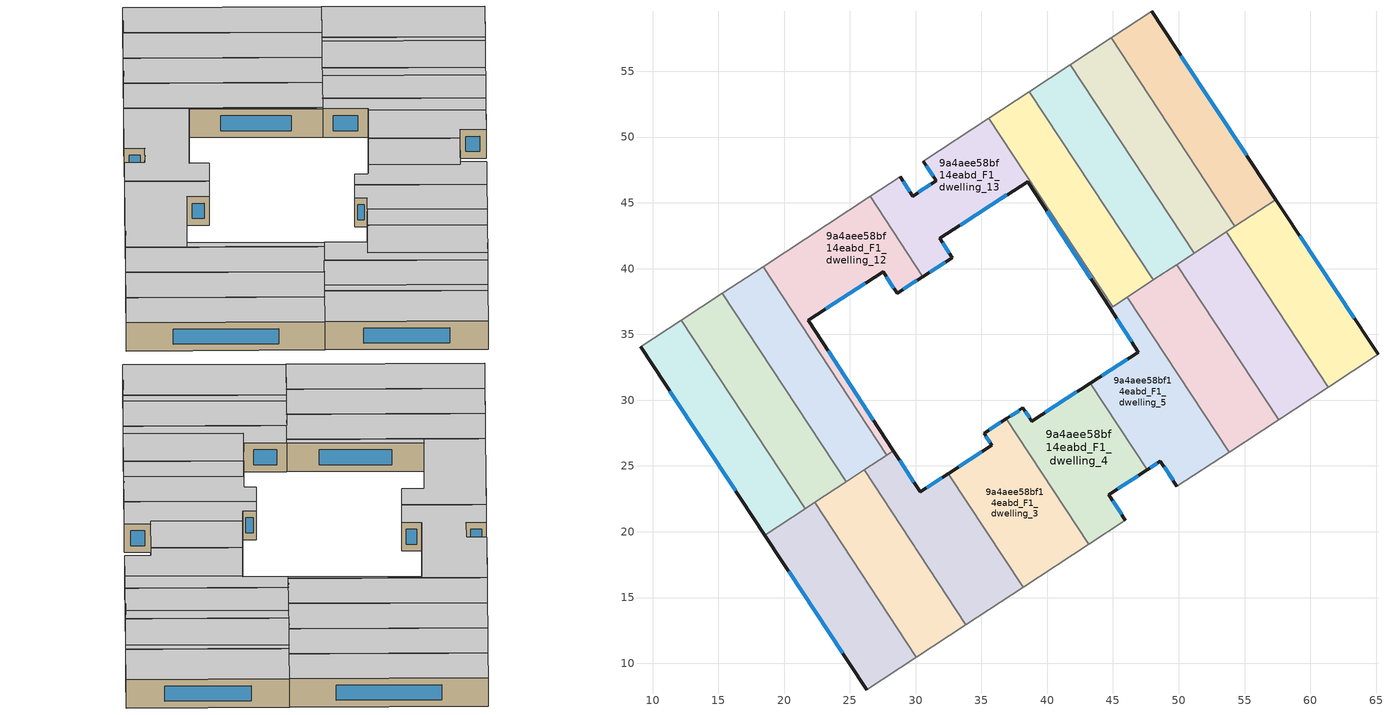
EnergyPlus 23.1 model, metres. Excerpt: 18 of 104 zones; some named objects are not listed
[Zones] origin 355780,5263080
9a4aee58bf14eabd_F1_dwelling_0
 floor to 9a4aee58bf14eabd_F0_dwelling_0 (EU_floor_Construction): 22.32,22.23 30.04,10.46 26.28,8 18.53,19.74 z3
 wall outside (EU_wall_Construction): 18.53,19.74 26.28,8 z3:6
 wall to 9a4aee58bf14eabd_F1_dwelling_1 (EU_wall_Construction): 30.04,10.46 22.32,22.23 z3:6
 wall adiabatic (EU_wall_Construction): 26.28,8 30.04,10.46 z3:6
 wall to 9a4aee58bf14eabd_F1_dwelling_9 (EU_wall_Construction): 21.61,21.76 18.53,19.74 z3:6
 wall to 9a4aee58bf14eabd_F1_dwelling_10 (EU_wall_Construction): 22.32,22.23 21.61,21.76 z3:6
 window (EU_Window_Construction): 20.35,16.98 24.46,10.75 z3.7:5.3
 ceiling to 9a4aee58bf14eabd_F2_dwelling_0 (EU_floor_Construction): 30.04,10.46 22.32,22.23 18.53,19.74 26.28,8 z6
9a4aee58bf14eabd_F1_dwelling_1
 floor to 9a4aee58bf14eabd_F0_dwelling_1 (EU_floor_Construction): 26.09,24.71 33.82,12.94 30.04,10.46 22.32,22.23 z3
 wall to 9a4aee58bf14eabd_F1_dwelling_2 (EU_wall_Construction): 33.82,12.94 26.09,24.71 z3:6
 wall adiabatic (EU_wall_Construction): 30.04,10.46 33.82,12.94 z3:6
 wall to 9a4aee58bf14eabd_F1_dwelling_10 (EU_wall_Construction): 24.71,23.8 22.32,22.23 z3:6
 wall to 9a4aee58bf14eabd_F1_dwelling_11 (EU_wall_Construction): 26.09,24.71 24.71,23.8 z3:6
 ceiling to 9a4aee58bf14eabd_F2_dwelling_1 (EU_floor_Construction): 33.82,12.94 26.1,24.71 23.04,22.7 30.77,10.94 z6
 ceiling to 9a4aee58bf14eabd_F2_dwelling_0 (EU_floor_Construction): 30.77,10.94 23.04,22.7 22.32,22.23 30.04,10.46 z6
9a4aee58bf14eabd_F1_dwelling_10
 floor to 9a4aee58bf14eabd_F0_dwelling_10 (EU_floor_Construction): 15.3,38.13 24.71,23.8 21.61,21.76 12.2,36.09 z3
 wall to 9a4aee58bf14eabd_F1_dwelling_11 (EU_wall_Construction): 24.71,23.8 15.3,38.13 z3:6
 wall to 9a4aee58bf14eabd_F1_dwelling_9 (EU_wall_Construction): 12.2,36.09 21.61,21.76 z3:6
 wall adiabatic (EU_wall_Construction): 15.3,38.13 12.2,36.09 z3:6
 ceiling to 9a4aee58bf14eabd_F2_dwelling_9 (EU_floor_Construction): 24.71,23.8 15.3,38.13 12.2,36.09 21.61,21.76 z6
9a4aee58bf14eabd_F1_dwelling_11
 floor to 9a4aee58bf14eabd_F0_dwelling_11 (EU_floor_Construction): 18.4,40.16 27.81,25.83 24.71,23.8 15.3,38.13 z3
 wall to 9a4aee58bf14eabd_F1_dwelling_12 (EU_wall_Construction): 27.81,25.83 18.4,40.16 z3:6
 wall adiabatic (EU_wall_Construction): 18.4,40.16 15.3,38.13 z3:6
 wall to 9a4aee58bf14eabd_F1_dwelling_2 (EU_wall_Construction): 26.1,24.71 27.81,25.83 z3:6
 ceiling to 9a4aee58bf14eabd_F2_dwelling_10 (EU_floor_Construction): 27.81,25.83 18.4,40.16 15.3,38.13 24.71,23.8 z6
9a4aee58bf14eabd_F1_dwelling_12
 floor to 9a4aee58bf14eabd_F0_dwelling_12 (EU_floor_Construction): 26.55,45.5 30.55,39.4 28.59,38.13 27.52,39.77 21.84,36.09 28.3,26.16 27.81,25.83 18.4,40.16 z3
 wall outside (EU_wall_Construction): 28.3,26.16 21.84,36.09 27.52,39.77 28.59,38.13 30.55,39.4 z3:6
 wall adiabatic (EU_wall_Construction): 26.55,45.5 18.4,40.16 z3:6
 wall to 9a4aee58bf14eabd_F1_dwelling_13 (EU_wall_Construction): 30.55,39.4 26.55,45.5 z3:6
 wall to 9a4aee58bf14eabd_F1_dwelling_2 (EU_wall_Construction): 27.81,25.83 28.3,26.16 z3:6
 window (EU_Window_Construction): 26.79,28.49 23.36,33.76 / 29.05,38.43 30.09,39.1 / 27.77,39.38 28.34,38.51 / 23.17,36.96 26.19,38.91 z3.7:5.3
 ceiling to 9a4aee58bf14eabd_F2_dwelling_11 (EU_floor_Construction): 28.59,38.13 30.55,39.4 26.55,45.5 18.4,40.16 21.3,35.75 27.52,39.77 z6
 ceiling to 9a4aee58bf14eabd_F2_dwelling_10 (EU_floor_Construction): 28.3,26.16 21.84,36.09 21.3,35.75 27.81,25.83 z6
9a4aee58bf14eabd_F1_dwelling_13
 floor to 9a4aee58bf14eabd_F0_dwelling_13 (EU_floor_Construction): 38.51,46.61 31.83,42.3 32.78,40.84 30.55,39.4 26.55,45.5 28.81,46.99 29.78,45.52 31.56,46.69 30.58,48.17 35.55,51.43 44.97,37.1 44.78,36.98 z3
 wall outside (EU_wall_Construction): 30.55,39.4 32.78,40.84 31.83,42.3 38.51,46.61 44.78,36.98 / 30.58,48.17 31.56,46.69 29.78,45.52 28.81,46.99 z3:6
 wall adiabatic (EU_wall_Construction): 28.81,46.99 26.55,45.5 / 35.55,51.43 30.58,48.17 z3:6
 wall to 9a4aee58bf14eabd_F1_dwelling_14 (EU_wall_Construction): 44.97,37.1 35.55,51.43 z3:6
 wall to 9a4aee58bf14eabd_F1_dwelling_5 (EU_wall_Construction): 44.78,36.98 44.97,37.1 z3:6
 window (EU_Window_Construction): 39.98,44.35 43.31,39.24 / 33.39,43.31 36.94,45.6 / 32.55,41.18 32.05,41.96 / 31.08,39.74 32.25,40.5 / 29.55,45.86 29.04,46.64 / 31.14,46.41 30.2,45.79 / 30.81,47.82 31.33,47.03 z3.7:5.3
 ceiling to 9a4aee58bf14eabd_F2_dwelling_12 (EU_floor_Construction): 32.78,40.84 31.83,42.3 38.51,46.61 38.65,46.71 35.55,51.43 30.58,48.17 31.56,46.69 29.78,45.52 28.81,46.99 26.55,45.5 30.55,39.4 z6
 ceiling to 9a4aee58bf14eabd_F2_dwelling_13 (EU_floor_Construction): 44.97,37.1 38.65,46.71 38.51,46.62 44.78,36.98 z6
9a4aee58bf14eabd_F1_dwelling_14
 floor to 9a4aee58bf14eabd_F0_dwelling_14 (EU_floor_Construction): 38.65,53.46 48.07,39.14 44.97,37.1 35.55,51.43 z3
 wall adiabatic (EU_wall_Construction): 38.65,53.46 35.55,51.43 z3:6
 wall to 9a4aee58bf14eabd_F1_dwelling_15 (EU_wall_Construction): 48.07,39.14 38.65,53.46 z3:6
 wall to 9a4aee58bf14eabd_F1_dwelling_6 (EU_wall_Construction): 46.08,37.84 48.07,39.14 z3:6
 wall to 9a4aee58bf14eabd_F1_dwelling_5 (EU_wall_Construction): 44.97,37.1 46.08,37.83 z3:6
 ceiling to 9a4aee58bf14eabd_F2_dwelling_13 (EU_floor_Construction): 48.07,39.14 38.65,53.46 35.55,51.43 44.97,37.1 z6
9a4aee58bf14eabd_F1_dwelling_15
 floor to 9a4aee58bf14eabd_F0_dwelling_15 (EU_floor_Construction): 41.76,55.5 51.16,41.17 48.07,39.14 38.65,53.46 z3
 wall adiabatic (EU_wall_Construction): 41.76,55.5 38.65,53.46 z3:6
 wall to 9a4aee58bf14eabd_F1_dwelling_16 (EU_wall_Construction): 51.16,41.17 41.76,55.5 z3:6
 wall to 9a4aee58bf14eabd_F1_dwelling_7 (EU_wall_Construction): 49.85,40.31 51.16,41.17 z3:6
 wall to 9a4aee58bf14eabd_F1_dwelling_6 (EU_wall_Construction): 48.07,39.14 49.85,40.31 z3:6
 ceiling to 9a4aee58bf14eabd_F2_dwelling_14 (EU_floor_Construction): 51.16,41.17 41.76,55.5 38.65,53.46 48.07,39.14 z6
9a4aee58bf14eabd_F1_dwelling_16
 floor to 9a4aee58bf14eabd_F0_dwelling_16 (EU_floor_Construction): 44.86,57.53 54.27,43.21 51.16,41.17 41.76,55.5 z3
 wall adiabatic (EU_wall_Construction): 44.86,57.53 41.76,55.5 z3:6
 wall to 9a4aee58bf14eabd_F1_dwelling_17 (EU_wall_Construction): 54.27,43.21 44.86,57.53 z3:6
 wall to 9a4aee58bf14eabd_F1_dwelling_8 (EU_wall_Construction): 53.62,42.79 54.27,43.21 z3:6
 wall to 9a4aee58bf14eabd_F1_dwelling_7 (EU_wall_Construction): 51.17,41.17 53.62,42.79 z3:6
 ceiling to 9a4aee58bf14eabd_F2_dwelling_15 (EU_floor_Construction): 54.27,43.21 44.86,57.53 41.76,55.5 51.16,41.17 z6
9a4aee58bf14eabd_F1_dwelling_17
 floor to 9a4aee58bf14eabd_F0_dwelling_17 (EU_floor_Construction): 47.95,59.56 57.38,45.25 54.27,43.21 44.86,57.53 z3
 wall outside (EU_wall_Construction): 57.38,45.25 47.95,59.56 z3:6
 wall adiabatic (EU_wall_Construction): 47.95,59.56 44.86,57.53 z3:6
 wall to 9a4aee58bf14eabd_F1_dwelling_8 (EU_wall_Construction): 54.27,43.21 57.38,45.25 z3:6
 window (EU_Window_Construction): 55.16,48.61 50.16,56.2 z3.7:5.3
 ceiling to 9a4aee58bf14eabd_F2_dwelling_16 (EU_floor_Construction): 57.38,45.25 47.95,59.56 44.86,57.53 54.27,43.21 z6
9a4aee58bf14eabd_F1_dwelling_2
 floor to 9a4aee58bf14eabd_F0_dwelling_2 (EU_floor_Construction): 32.5,24.43 38.17,15.79 33.82,12.94 26.09,24.71 28.3,26.16 30.34,23.03 z3
 wall outside (EU_wall_Construction): 32.5,24.43 30.34,23.03 28.3,26.16 z3:6
 wall to 9a4aee58bf14eabd_F1_dwelling_3 (EU_wall_Construction): 38.17,15.79 32.5,24.43 z3:6
 wall adiabatic (EU_wall_Construction): 33.82,12.94 38.17,15.79 z3:6
 window (EU_Window_Construction): 29.86,23.76 28.78,25.42 / 31.99,24.1 30.85,23.36 z3.7:5.3
 ceiling to 9a4aee58bf14eabd_F2_dwelling_2 (EU_floor_Construction): 38.17,15.79 32.5,24.42 29.09,22.21 34.77,13.56 z6
 ceiling to 9a4aee58bf14eabd_F2_dwelling_1 (EU_floor_Construction): 34.77,13.56 29.09,22.21 32.5,24.42 30.34,23.03 28.3,26.16 26.1,24.71 33.82,12.94 z6
9a4aee58bf14eabd_F1_dwelling_3
 floor to 9a4aee58bf14eabd_F0_dwelling_3 (EU_floor_Construction): 36.88,28.58 43.14,19.05 38.17,15.79 32.5,24.43 35.8,26.57 35.2,27.49 z3
 wall outside (EU_wall_Construction): 36.88,28.58 35.2,27.49 35.8,26.57 32.5,24.43 z3:6
 wall adiabatic (EU_wall_Construction): 38.17,15.79 43.14,19.05 z3:6
 wall to 9a4aee58bf14eabd_F1_dwelling_4 (EU_wall_Construction): 43.14,19.05 36.88,28.58 z3:6
 window (EU_Window_Construction): 35.34,27.27 35.66,26.78 / 36.49,28.33 35.59,27.75 / 35.02,26.06 33.27,24.93 z3.7:5.3
 ceiling to 9a4aee58bf14eabd_F2_dwelling_3 (EU_floor_Construction): 43.14,19.05 36.88,28.58 35.2,27.49 35.8,26.57 34.43,25.68 40.1,17.06 z6
 ceiling to 9a4aee58bf14eabd_F2_dwelling_2 (EU_floor_Construction): 40.1,17.06 34.44,25.68 32.5,24.42 38.17,15.79 z6
9a4aee58bf14eabd_F1_dwelling_4
 floor to 9a4aee58bf14eabd_F0_dwelling_4 (EU_floor_Construction): 43.29,31.3 47.61,24.72 44.69,22.8 45.95,20.89 43.14,19.05 36.88,28.58 38.16,29.41 38.81,28.42 z3
 wall outside (EU_wall_Construction): 43.29,31.3 38.81,28.42 38.16,29.41 36.88,28.58 / 45.95,20.89 44.69,22.8 47.61,24.72 z3:6
 wall to 9a4aee58bf14eabd_F1_dwelling_5 (EU_wall_Construction): 47.61,24.72 43.29,31.3 z3:6
 wall adiabatic (EU_wall_Construction): 43.14,19.05 45.95,20.89 z3:6
 window (EU_Window_Construction): 37.86,29.22 37.18,28.78 / 38.66,28.65 38.31,29.18 / 42.24,30.63 39.86,29.09 / 45.37,23.25 46.92,24.27 / 45.65,21.34 44.98,22.35 z3.7:5.3
 ceiling to 9a4aee58bf14eabd_F2_dwelling_4 (EU_floor_Construction): 47.61,24.72 43.29,31.3 40,29.18 44.34,22.57 44.69,22.8 z6
 ceiling to 9a4aee58bf14eabd_F2_dwelling_3 (EU_floor_Construction): 45.95,20.89 44.69,22.8 44.34,22.57 40,29.18 38.81,28.42 38.16,29.41 36.88,28.58 43.14,19.05 z6
9a4aee58bf14eabd_F1_dwelling_5
 floor to 9a4aee58bf14eabd_F0_dwelling_5 (EU_floor_Construction): 46.08,37.83 53.82,26.06 49.86,23.46 48.6,25.37 47.61,24.72 43.29,31.3 46.94,33.66 44.78,36.98 z3
 wall outside (EU_wall_Construction): 44.78,36.98 46.94,33.66 43.29,31.3 / 47.61,24.72 48.6,25.37 49.86,23.46 z3:6
 wall to 9a4aee58bf14eabd_F1_dwelling_6 (EU_wall_Construction): 53.82,26.06 46.08,37.83 z3:6
 wall adiabatic (EU_wall_Construction): 49.86,23.46 53.82,26.06 z3:6
 window (EU_Window_Construction): 46.08,33.11 44.14,31.86 / 45.29,36.2 46.43,34.44 / 48.9,24.92 49.56,23.91 / 47.84,24.87 48.37,25.22 z3.7:5.3
 ceiling to 9a4aee58bf14eabd_F2_dwelling_5 (EU_floor_Construction): 53.82,26.06 46.08,37.83 44.78,36.98 46.94,33.66 46.8,33.57 52.36,25.1 z6
 ceiling to 9a4aee58bf14eabd_F2_dwelling_4 (EU_floor_Construction): 52.36,25.1 46.8,33.57 43.29,31.3 47.61,24.72 48.6,25.37 49.86,23.46 z6
9a4aee58bf14eabd_F1_dwelling_6
 floor to 9a4aee58bf14eabd_F0_dwelling_6 (EU_floor_Construction): 49.85,40.31 57.59,28.53 53.82,26.06 46.08,37.83 z3
 wall to 9a4aee58bf14eabd_F1_dwelling_7 (EU_wall_Construction): 57.59,28.53 49.85,40.31 z3:6
 wall adiabatic (EU_wall_Construction): 53.82,26.06 57.59,28.53 z3:6
 ceiling to 9a4aee58bf14eabd_F2_dwelling_6 (EU_floor_Construction): 57.59,28.53 49.85,40.31 48.91,39.69 56.65,27.91 z6
 ceiling to 9a4aee58bf14eabd_F2_dwelling_5 (EU_floor_Construction): 56.65,27.91 48.91,39.69 46.08,37.83 53.82,26.06 z6
9a4aee58bf14eabd_F1_dwelling_7
 floor to 9a4aee58bf14eabd_F0_dwelling_7 (EU_floor_Construction): 53.62,42.79 61.36,31 57.59,28.53 49.85,40.31 z3
 wall to 9a4aee58bf14eabd_F1_dwelling_8 (EU_wall_Construction): 61.36,31 53.62,42.79 z3:6
 wall adiabatic (EU_wall_Construction): 57.59,28.53 61.36,31 z3:6
 ceiling to 9a4aee58bf14eabd_F2_dwelling_7 (EU_floor_Construction): 61.36,31 53.62,42.79 53.15,42.48 60.89,30.69 z6
 ceiling to 9a4aee58bf14eabd_F2_dwelling_6 (EU_floor_Construction): 60.89,30.69 53.15,42.48 49.85,40.31 57.59,28.53 z6
9a4aee58bf14eabd_F1_dwelling_8
 floor to 9a4aee58bf14eabd_F0_dwelling_8 (EU_floor_Construction): 57.38,45.25 65.15,33.48 61.36,31 53.62,42.79 z3
 wall outside (EU_wall_Construction): 65.15,33.48 57.38,45.25 z3:6
 wall adiabatic (EU_wall_Construction): 61.36,31 65.15,33.48 z3:6
 window (EU_Window_Construction): 63.32,36.25 59.2,42.49 z3.7:5.3
 ceiling to 9a4aee58bf14eabd_F2_dwelling_7 (EU_floor_Construction): 65.15,33.48 57.38,45.25 53.62,42.79 61.36,31 z6
9a4aee58bf14eabd_F1_dwelling_9
 floor to 9a4aee58bf14eabd_F0_dwelling_9 (EU_floor_Construction): 12.2,36.09 21.61,21.76 18.53,19.74 9.09,34.05 z3
 wall outside (EU_wall_Construction): 9.09,34.05 18.53,19.74 z3:6
 wall adiabatic (EU_wall_Construction): 12.2,36.09 9.09,34.05 z3:6
 window (EU_Window_Construction): 11.3,30.69 16.31,23.1 z3.7:5.3
 ceiling to 9a4aee58bf14eabd_F2_dwelling_8 (EU_floor_Construction): 21.61,21.76 12.2,36.09 9.09,34.05 18.53,19.74 z6
[Building]
EU S2 Campaign: North Axis=0; Terrain=City; Solar Distribution=FullExterior
[Site:Location]
Budapest.Ferenc.Liszt.Intl.AP: Latitude=47.437; Longitude=19.256; Time Zone=1; Elevation=185
[SizingPeriod:WeatherFileDays]
AnnualSizingPeriod: Begin Month=1; Begin Day of Month=1; End Month=12; End Day of Month=31; Day of Week for Start Day=Monday; Use Weather File Daylight Saving Period=No; Use Weather File Rain and Snow Indicators=No
[MATERIAL]
EU_InternalMass_Material: Roughness=MediumRough; Thickness=0.1; Conductivity=1; Density=1800; Specific Heat=900; Thermal Absorptance=0.9; Solar Absorptance=0.7; Visible Absorptance=0.7
[MATERIAL:NOMASS] Roughness=MediumRough; Thermal Absorptance=0.9; Solar Absorptance=0.7; Visible Absorptance=0.7
Name | Thermal Resistance
EU_wall_NoMass | 0.832559
EU_floor_NoMass | 0.872794
[WINDOWMATERIAL:SIMPLEGLAZINGSYSTEM]
EU_Window_SimpleGlazing: UFactor=2.79869; Solar Heat Gain Coefficient=0.75; Visible Transmittance=0.75
[CONSTRUCTION]
EU_wall_Construction: EU_wall_NoMass
EU_floor_Construction: EU_floor_NoMass
EU_Window_Construction: EU_Window_SimpleGlazing
EU_InternalMass_Construction: EU_InternalMass_Material
[ZONE] Type=1; Multiplier=1; Ceiling Height=autocalculate; Floor Area=autocalculate; Part of Total Floor Area=Yes
Name | Volume
9a4aee58bf14eabd_F1_dwelling_0 | 190.719
9a4aee58bf14eabd_F1_dwelling_1 | 190.727
9a4aee58bf14eabd_F1_dwelling_10 | 190.744
9a4aee58bf14eabd_F1_dwelling_11 | 190.723
9a4aee58bf14eabd_F1_dwelling_12 | 190.739
9a4aee58bf14eabd_F1_dwelling_13 | 190.704
9a4aee58bf14eabd_F1_dwelling_14; 9a4aee58bf14eabd_F1_dwelling_2 | 190.738
9a4aee58bf14eabd_F1_dwelling_15 | 190.714
9a4aee58bf14eabd_F1_dwelling_16 | 190.707
9a4aee58bf14eabd_F1_dwelling_17 | 190.731
9a4aee58bf14eabd_F1_dwelling_3 | 190.717
9a4aee58bf14eabd_F1_dwelling_4 | 190.72
9a4aee58bf14eabd_F1_dwelling_5 | 190.729
9a4aee58bf14eabd_F1_dwelling_6 | 190.718
9a4aee58bf14eabd_F1_dwelling_7 | 190.726
9a4aee58bf14eabd_F1_dwelling_8 | 190.736
9a4aee58bf14eabd_F1_dwelling_9 | 190.721
[INTERNALMASS] Construction=EU_InternalMass_Construction
Name | Zone or ZoneList | Surface Area
9a4aee58bf14eabd_F1_dwelling_0_EU_InternalMass | 9a4aee58bf14eabd_F1_dwelling_0 | 63.5728
9a4aee58bf14eabd_F1_dwelling_1_EU_InternalMass | 9a4aee58bf14eabd_F1_dwelling_1 | 63.5759
9a4aee58bf14eabd_F1_dwelling_2_EU_InternalMass | 9a4aee58bf14eabd_F1_dwelling_2 | 63.5794
9a4aee58bf14eabd_F1_dwelling_3_EU_InternalMass | 9a4aee58bf14eabd_F1_dwelling_3 | 63.5723
9a4aee58bf14eabd_F1_dwelling_4_EU_InternalMass | 9a4aee58bf14eabd_F1_dwelling_4 | 63.5732
9a4aee58bf14eabd_F1_dwelling_5_EU_InternalMass | 9a4aee58bf14eabd_F1_dwelling_5 | 63.5764
9a4aee58bf14eabd_F1_dwelling_6_EU_InternalMass | 9a4aee58bf14eabd_F1_dwelling_6 | 63.5728
9a4aee58bf14eabd_F1_dwelling_7_EU_InternalMass | 9a4aee58bf14eabd_F1_dwelling_7 | 63.5753
9a4aee58bf14eabd_F1_dwelling_8_EU_InternalMass | 9a4aee58bf14eabd_F1_dwelling_8 | 63.5786
9a4aee58bf14eabd_F1_dwelling_9_EU_InternalMass | 9a4aee58bf14eabd_F1_dwelling_9 | 63.5737
9a4aee58bf14eabd_F1_dwelling_10_EU_InternalMass | 9a4aee58bf14eabd_F1_dwelling_10 | 63.5814
9a4aee58bf14eabd_F1_dwelling_11_EU_InternalMass | 9a4aee58bf14eabd_F1_dwelling_11 | 63.5743
9a4aee58bf14eabd_F1_dwelling_12_EU_InternalMass | 9a4aee58bf14eabd_F1_dwelling_12 | 63.5796
9a4aee58bf14eabd_F1_dwelling_13_EU_InternalMass | 9a4aee58bf14eabd_F1_dwelling_13 | 63.5681
9a4aee58bf14eabd_F1_dwelling_14_EU_InternalMass | 9a4aee58bf14eabd_F1_dwelling_14 | 63.5795
9a4aee58bf14eabd_F1_dwelling_15_EU_InternalMass | 9a4aee58bf14eabd_F1_dwelling_15 | 63.5712
9a4aee58bf14eabd_F1_dwelling_16_EU_InternalMass | 9a4aee58bf14eabd_F1_dwelling_16 | 63.5691
9a4aee58bf14eabd_F1_dwelling_17_EU_InternalMass | 9a4aee58bf14eabd_F1_dwelling_17 | 63.577
[OTHEREQUIPMENT] Fuel Type=Electricity; Design Level Calculation Method=Watts/Area; Power per Zone Floor Area=1; Fraction Latent=0; Fraction Radiant=0; Fraction Lost=0; Carbon Dioxide Generation Rate=0; EndUse Subcategory=EU_Step8_InternalGains
Name | Zone or ZoneList or Space or SpaceList | Schedule
EU_Step8_InternalGain_9a4aee58bf14eabd_F1_dwelling_0_f000 | 9a4aee58bf14eabd_F1_dwelling_0 | EU_Step8_GainSchedule_9a4aee58bf14eabd_F1_dwelling_0_f000
EU_Step8_InternalGain_9a4aee58bf14eabd_F1_dwelling_1_f000 | 9a4aee58bf14eabd_F1_dwelling_1 | EU_Step8_GainSchedule_9a4aee58bf14eabd_F1_dwelling_1_f000
EU_Step8_InternalGain_9a4aee58bf14eabd_F1_dwelling_2_f000 | 9a4aee58bf14eabd_F1_dwelling_2 | EU_Step8_GainSchedule_9a4aee58bf14eabd_F1_dwelling_2_f000
EU_Step8_InternalGain_9a4aee58bf14eabd_F1_dwelling_3_f000 | 9a4aee58bf14eabd_F1_dwelling_3 | EU_Step8_GainSchedule_9a4aee58bf14eabd_F1_dwelling_3_f000
EU_Step8_InternalGain_9a4aee58bf14eabd_F1_dwelling_4_f000 | 9a4aee58bf14eabd_F1_dwelling_4 | EU_Step8_GainSchedule_9a4aee58bf14eabd_F1_dwelling_4_f000
EU_Step8_InternalGain_9a4aee58bf14eabd_F1_dwelling_5_f000 | 9a4aee58bf14eabd_F1_dwelling_5 | EU_Step8_GainSchedule_9a4aee58bf14eabd_F1_dwelling_5_f000
EU_Step8_InternalGain_9a4aee58bf14eabd_F1_dwelling_6_f000 | 9a4aee58bf14eabd_F1_dwelling_6 | EU_Step8_GainSchedule_9a4aee58bf14eabd_F1_dwelling_6_f000
EU_Step8_InternalGain_9a4aee58bf14eabd_F1_dwelling_7_f000 | 9a4aee58bf14eabd_F1_dwelling_7 | EU_Step8_GainSchedule_9a4aee58bf14eabd_F1_dwelling_7_f000
EU_Step8_InternalGain_9a4aee58bf14eabd_F1_dwelling_8_f000 | 9a4aee58bf14eabd_F1_dwelling_8 | EU_Step8_GainSchedule_9a4aee58bf14eabd_F1_dwelling_8_f000
EU_Step8_InternalGain_9a4aee58bf14eabd_F1_dwelling_9_f000 | 9a4aee58bf14eabd_F1_dwelling_9 | EU_Step8_GainSchedule_9a4aee58bf14eabd_F1_dwelling_9_f000
EU_Step8_InternalGain_9a4aee58bf14eabd_F1_dwelling_10_f000 | 9a4aee58bf14eabd_F1_dwelling_10 | EU_Step8_GainSchedule_9a4aee58bf14eabd_F1_dwelling_10_f000
EU_Step8_InternalGain_9a4aee58bf14eabd_F1_dwelling_11_f000 | 9a4aee58bf14eabd_F1_dwelling_11 | EU_Step8_GainSchedule_9a4aee58bf14eabd_F1_dwelling_11_f000
EU_Step8_InternalGain_9a4aee58bf14eabd_F1_dwelling_12_f000 | 9a4aee58bf14eabd_F1_dwelling_12 | EU_Step8_GainSchedule_9a4aee58bf14eabd_F1_dwelling_12_f000
EU_Step8_InternalGain_9a4aee58bf14eabd_F1_dwelling_13_f000 | 9a4aee58bf14eabd_F1_dwelling_13 | EU_Step8_GainSchedule_9a4aee58bf14eabd_F1_dwelling_13_f000
EU_Step8_InternalGain_9a4aee58bf14eabd_F1_dwelling_14_f000 | 9a4aee58bf14eabd_F1_dwelling_14 | EU_Step8_GainSchedule_9a4aee58bf14eabd_F1_dwelling_14_f000
EU_Step8_InternalGain_9a4aee58bf14eabd_F1_dwelling_15_f000 | 9a4aee58bf14eabd_F1_dwelling_15 | EU_Step8_GainSchedule_9a4aee58bf14eabd_F1_dwelling_15_f000
EU_Step8_InternalGain_9a4aee58bf14eabd_F1_dwelling_16_f000 | 9a4aee58bf14eabd_F1_dwelling_16 | EU_Step8_GainSchedule_9a4aee58bf14eabd_F1_dwelling_16_f000
EU_Step8_InternalGain_9a4aee58bf14eabd_F1_dwelling_17_f000 | 9a4aee58bf14eabd_F1_dwelling_17 | EU_Step8_GainSchedule_9a4aee58bf14eabd_F1_dwelling_17_f000
[ZONEVENTILATION:DESIGNFLOWRATE] Schedule=EU_AlwaysOn; Design Flow Rate Calculation Method=AirChanges/Hour; Air Changes per Hour=0.475469; Ventilation Type=Natural; Fan Pressure Rise=0; Fan Total Efficiency=1; Constant Term Coefficient=1; Temperature Term Coefficient=0; Velocity Term Coefficient=0; Velocity Squared Term Coefficient=0; Minimum Indoor Temperature=-100; Maximum Indoor Temperature=100; Delta Temperature=-100; Minimum Outdoor Temperature=-100; Maximum Outdoor Temperature=100; Maximum Wind Speed=40
Name | Zone or ZoneList or Space or SpaceList
EU_ConstantAir_9a4aee58bf14eabd_F1_dwelling_0 | 9a4aee58bf14eabd_F1_dwelling_0
EU_ConstantAir_9a4aee58bf14eabd_F1_dwelling_1 | 9a4aee58bf14eabd_F1_dwelling_1
EU_ConstantAir_9a4aee58bf14eabd_F1_dwelling_2 | 9a4aee58bf14eabd_F1_dwelling_2
EU_ConstantAir_9a4aee58bf14eabd_F1_dwelling_3 | 9a4aee58bf14eabd_F1_dwelling_3
EU_ConstantAir_9a4aee58bf14eabd_F1_dwelling_4 | 9a4aee58bf14eabd_F1_dwelling_4
EU_ConstantAir_9a4aee58bf14eabd_F1_dwelling_5 | 9a4aee58bf14eabd_F1_dwelling_5
EU_ConstantAir_9a4aee58bf14eabd_F1_dwelling_6 | 9a4aee58bf14eabd_F1_dwelling_6
EU_ConstantAir_9a4aee58bf14eabd_F1_dwelling_7 | 9a4aee58bf14eabd_F1_dwelling_7
EU_ConstantAir_9a4aee58bf14eabd_F1_dwelling_8 | 9a4aee58bf14eabd_F1_dwelling_8
EU_ConstantAir_9a4aee58bf14eabd_F1_dwelling_9 | 9a4aee58bf14eabd_F1_dwelling_9
EU_ConstantAir_9a4aee58bf14eabd_F1_dwelling_10 | 9a4aee58bf14eabd_F1_dwelling_10
EU_ConstantAir_9a4aee58bf14eabd_F1_dwelling_11 | 9a4aee58bf14eabd_F1_dwelling_11
EU_ConstantAir_9a4aee58bf14eabd_F1_dwelling_12 | 9a4aee58bf14eabd_F1_dwelling_12
EU_ConstantAir_9a4aee58bf14eabd_F1_dwelling_13 | 9a4aee58bf14eabd_F1_dwelling_13
EU_ConstantAir_9a4aee58bf14eabd_F1_dwelling_14 | 9a4aee58bf14eabd_F1_dwelling_14
EU_ConstantAir_9a4aee58bf14eabd_F1_dwelling_15 | 9a4aee58bf14eabd_F1_dwelling_15
EU_ConstantAir_9a4aee58bf14eabd_F1_dwelling_16 | 9a4aee58bf14eabd_F1_dwelling_16
EU_ConstantAir_9a4aee58bf14eabd_F1_dwelling_17 | 9a4aee58bf14eabd_F1_dwelling_17
[HVACTEMPLATE:ZONE:IDEALLOADSAIRSYSTEM] System Availability Schedule=EU_AlwaysOn; Maximum Heating Supply Air Temperature=50; Minimum Cooling Supply Air Temperature=13; Maximum Heating Supply Air Humidity Ratio=0.0156; Minimum Cooling Supply Air Humidity Ratio=0.0077; Heating Limit=NoLimit; Cooling Limit=NoLimit; Heating Availability Schedule=EU_AlwaysOn; Cooling Availability Schedule=EU_CoolingOff; Dehumidification Control Type=ConstantSensibleHeatRatio; Cooling Sensible Heat Ratio=0.7; Dehumidification Setpoint=60; Humidification Control Type=None; Humidification Setpoint=30; Outdoor Air Method=None; Outdoor Air Flow Rate per Person=0.00944; Outdoor Air Flow Rate per Zone Floor Area=0; Outdoor Air Flow Rate per Zone=0; Demand Controlled Ventilation Type=None; Outdoor Air Economizer Type=NoEconomizer; Heat Recovery Type=None; Sensible Heat Recovery Effectiveness=0.7; Latent Heat Recovery Effectiveness=0.65
Name | Template Thermostat
9a4aee58bf14eabd_F1_dwelling_0 | EU_HeatOnly_9a4aee58bf14eabd_F1_dwelling_0
9a4aee58bf14eabd_F1_dwelling_1 | EU_HeatOnly_9a4aee58bf14eabd_F1_dwelling_1
9a4aee58bf14eabd_F1_dwelling_2 | EU_HeatOnly_9a4aee58bf14eabd_F1_dwelling_2
9a4aee58bf14eabd_F1_dwelling_3 | EU_HeatOnly_9a4aee58bf14eabd_F1_dwelling_3
9a4aee58bf14eabd_F1_dwelling_4 | EU_HeatOnly_9a4aee58bf14eabd_F1_dwelling_4
9a4aee58bf14eabd_F1_dwelling_5 | EU_HeatOnly_9a4aee58bf14eabd_F1_dwelling_5
9a4aee58bf14eabd_F1_dwelling_6 | EU_HeatOnly_9a4aee58bf14eabd_F1_dwelling_6
9a4aee58bf14eabd_F1_dwelling_7 | EU_HeatOnly_9a4aee58bf14eabd_F1_dwelling_7
9a4aee58bf14eabd_F1_dwelling_8 | EU_HeatOnly_9a4aee58bf14eabd_F1_dwelling_8
9a4aee58bf14eabd_F1_dwelling_9 | EU_HeatOnly_9a4aee58bf14eabd_F1_dwelling_9
9a4aee58bf14eabd_F1_dwelling_10 | EU_HeatOnly_9a4aee58bf14eabd_F1_dwelling_10
9a4aee58bf14eabd_F1_dwelling_11 | EU_HeatOnly_9a4aee58bf14eabd_F1_dwelling_11
9a4aee58bf14eabd_F1_dwelling_12 | EU_HeatOnly_9a4aee58bf14eabd_F1_dwelling_12
9a4aee58bf14eabd_F1_dwelling_13 | EU_HeatOnly_9a4aee58bf14eabd_F1_dwelling_13
9a4aee58bf14eabd_F1_dwelling_14 | EU_HeatOnly_9a4aee58bf14eabd_F1_dwelling_14
9a4aee58bf14eabd_F1_dwelling_15 | EU_HeatOnly_9a4aee58bf14eabd_F1_dwelling_15
9a4aee58bf14eabd_F1_dwelling_16 | EU_HeatOnly_9a4aee58bf14eabd_F1_dwelling_16
9a4aee58bf14eabd_F1_dwelling_17 | EU_HeatOnly_9a4aee58bf14eabd_F1_dwelling_17
[SIZING:ZONE] Zone Cooling Design Supply Air Temperature Input Method=SupplyAirTemperature; Zone Cooling Design Supply Air Temperature=13; Zone Heating Design Supply Air Temperature Input Method=SupplyAirTemperature; Zone Heating Design Supply Air Temperature=50; Zone Cooling Design Supply Air Humidity Ratio=0.008; Zone Heating Design Supply Air Humidity Ratio=0.008; Cooling Design Air Flow Method=DesignDay; Cooling Design Air Flow Rate=0; Cooling Minimum Air Flow per Zone Floor Area=0.000762; Cooling Minimum Air Flow=0; Cooling Minimum Air Flow Fraction=0.2; Heating Design Air Flow Method=DesignDay; Heating Design Air Flow Rate=0; Heating Maximum Air Flow per Zone Floor Area=0.002032; Heating Maximum Air Flow=0.141576; Heating Maximum Air Flow Fraction=0.3; Account for Dedicated Outdoor Air System=No; Dedicated Outdoor Air System Control Strategy=NeutralSupplyAir; Dedicated Outdoor Air Low Setpoint Temperature for Design=autosize; Dedicated Outdoor Air High Setpoint Temperature for Design=autosize; Zone Load Sizing Method=Sensible Load Only No Latent Load; Zone Latent Cooling Design Supply Air Humidity Ratio Input Method=HumidityRatioDifference; Zone Cooling Design Supply Air Humidity Ratio Difference=0.005; Zone Latent Heating Design Supply Air Humidity Ratio Input Method=HumidityRatioDifference; Zone Humidification Design Supply Air Humidity Ratio Difference=0.005
9a4aee58bf14eabd_F1_dwelling_0; 9a4aee58bf14eabd_F1_dwelling_1; 9a4aee58bf14eabd_F1_dwelling_2; 9a4aee58bf14eabd_F1_dwelling_3; 9a4aee58bf14eabd_F1_dwelling_4; 9a4aee58bf14eabd_F1_dwelling_5; 9a4aee58bf14eabd_F1_dwelling_6; 9a4aee58bf14eabd_F1_dwelling_7; 9a4aee58bf14eabd_F1_dwelling_8; 9a4aee58bf14eabd_F1_dwelling_9; 9a4aee58bf14eabd_F1_dwelling_10; 9a4aee58bf14eabd_F1_dwelling_11; 9a4aee58bf14eabd_F1_dwelling_12; 9a4aee58bf14eabd_F1_dwelling_13; 9a4aee58bf14eabd_F1_dwelling_14; 9a4aee58bf14eabd_F1_dwelling_15; 9a4aee58bf14eabd_F1_dwelling_16; 9a4aee58bf14eabd_F1_dwelling_17
[SCHEDULE:CONSTANT]
Name | Hourly Value
EU_AlwaysOn | 1
EU_CoolingOff | 0
[SCHEDULE:FILE] Column Number=1; Rows to Skip at Top=0; Number of Hours of Data=8760; Column Separator=Comma; Interpolate to Timestep=No; Minutes per Item=60; Adjust Schedule for Daylight Savings=Yes
Name | File
EU_Step8_GainSchedule_9a4aee58bf14eabd_F1_dwelling_0_f000 | ../../schedules/9a4aee58bf14eabd/9a4aee58bf14eabd_F1_dwelling_0_f000_gain.csv
EU_Step8_GainSchedule_9a4aee58bf14eabd_F1_dwelling_1_f000 | ../../schedules/9a4aee58bf14eabd/9a4aee58bf14eabd_F1_dwelling_1_f000_gain.csv
EU_Step8_GainSchedule_9a4aee58bf14eabd_F1_dwelling_2_f000 | ../../schedules/9a4aee58bf14eabd/9a4aee58bf14eabd_F1_dwelling_2_f000_gain.csv
EU_Step8_GainSchedule_9a4aee58bf14eabd_F1_dwelling_3_f000 | ../../schedules/9a4aee58bf14eabd/9a4aee58bf14eabd_F1_dwelling_3_f000_gain.csv
EU_Step8_GainSchedule_9a4aee58bf14eabd_F1_dwelling_4_f000 | ../../schedules/9a4aee58bf14eabd/9a4aee58bf14eabd_F1_dwelling_4_f000_gain.csv
EU_Step8_GainSchedule_9a4aee58bf14eabd_F1_dwelling_5_f000 | ../../schedules/9a4aee58bf14eabd/9a4aee58bf14eabd_F1_dwelling_5_f000_gain.csv
EU_Step8_GainSchedule_9a4aee58bf14eabd_F1_dwelling_6_f000 | ../../schedules/9a4aee58bf14eabd/9a4aee58bf14eabd_F1_dwelling_6_f000_gain.csv
EU_Step8_GainSchedule_9a4aee58bf14eabd_F1_dwelling_7_f000 | ../../schedules/9a4aee58bf14eabd/9a4aee58bf14eabd_F1_dwelling_7_f000_gain.csv
EU_Step8_GainSchedule_9a4aee58bf14eabd_F1_dwelling_8_f000 | ../../schedules/9a4aee58bf14eabd/9a4aee58bf14eabd_F1_dwelling_8_f000_gain.csv
EU_Step8_GainSchedule_9a4aee58bf14eabd_F1_dwelling_9_f000 | ../../schedules/9a4aee58bf14eabd/9a4aee58bf14eabd_F1_dwelling_9_f000_gain.csv
EU_Step8_GainSchedule_9a4aee58bf14eabd_F1_dwelling_10_f000 | ../../schedules/9a4aee58bf14eabd/9a4aee58bf14eabd_F1_dwelling_10_f000_gain.csv
EU_Step8_GainSchedule_9a4aee58bf14eabd_F1_dwelling_11_f000 | ../../schedules/9a4aee58bf14eabd/9a4aee58bf14eabd_F1_dwelling_11_f000_gain.csv
EU_Step8_GainSchedule_9a4aee58bf14eabd_F1_dwelling_12_f000 | ../../schedules/9a4aee58bf14eabd/9a4aee58bf14eabd_F1_dwelling_12_f000_gain.csv
EU_Step8_GainSchedule_9a4aee58bf14eabd_F1_dwelling_13_f000 | ../../schedules/9a4aee58bf14eabd/9a4aee58bf14eabd_F1_dwelling_13_f000_gain.csv
EU_Step8_GainSchedule_9a4aee58bf14eabd_F1_dwelling_14_f000 | ../../schedules/9a4aee58bf14eabd/9a4aee58bf14eabd_F1_dwelling_14_f000_gain.csv
EU_Step8_GainSchedule_9a4aee58bf14eabd_F1_dwelling_15_f000 | ../../schedules/9a4aee58bf14eabd/9a4aee58bf14eabd_F1_dwelling_15_f000_gain.csv
EU_Step8_GainSchedule_9a4aee58bf14eabd_F1_dwelling_16_f000 | ../../schedules/9a4aee58bf14eabd/9a4aee58bf14eabd_F1_dwelling_16_f000_gain.csv
EU_Step8_GainSchedule_9a4aee58bf14eabd_F1_dwelling_17_f000 | ../../schedules/9a4aee58bf14eabd/9a4aee58bf14eabd_F1_dwelling_17_f000_gain.csv
